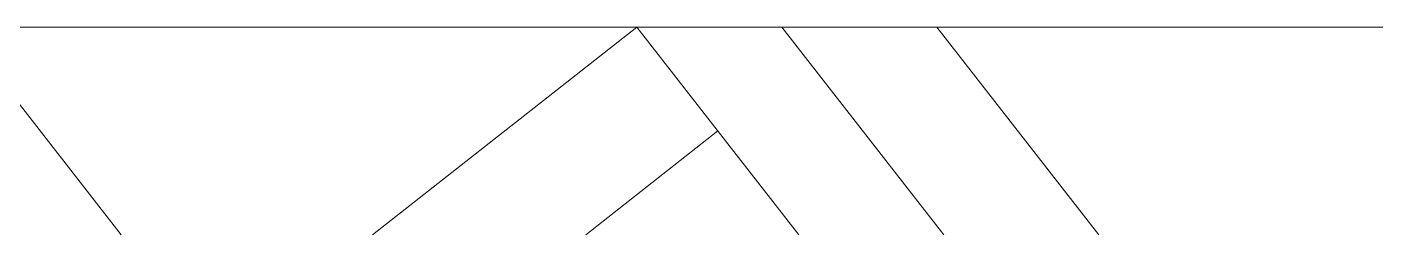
# Model space of a CAD drawing. Header units: inches. Extents: x -7700 to 6147, y -4891 to -2731.
# Drawn here: x 5083.17 to 5121.3, y -4156.14 to -4150.3 of the extents above; entities that cross this region are included whole.
import ezdxf

# ---------------------------------------------------------------- set-up
doc = ezdxf.new("R2010")
doc.units = ezdxf.units.IN
doc.header["$LTSCALE"] = 96
doc.header["$MEASUREMENT"] = 0
doc.layers.add('Dimensions', color=7, linetype='Continuous', lineweight=5)
doc.layers.add('Section', color=6, linetype='Continuous', lineweight=18)

msp = doc.modelspace()

# ---------------------------------------------------------------- linework, layer by layer
at = {"layer": 'Dimensions'}
for p, q in [((5081.269, -4150.3), (5085.821, -4156.14)), ((5100.321, -4150.3), (5092.888, -4156.14)), ((5100.321, -4150.3), (5104.874, -4156.14)), ((5104.398, -4150.3), (5108.951, -4156.14)), ((5108.756, -4150.3), (5113.309, -4156.14)), ((5102.597, -4153.22), (5098.881, -4156.14))]:
    msp.add_line(p, q, dxfattribs=at)
at = {"layer": 'Section'}
msp.add_line((5121.296, -4150.3), (5044.789, -4150.3), dxfattribs=at)

doc.saveas('drawing.dxf')
